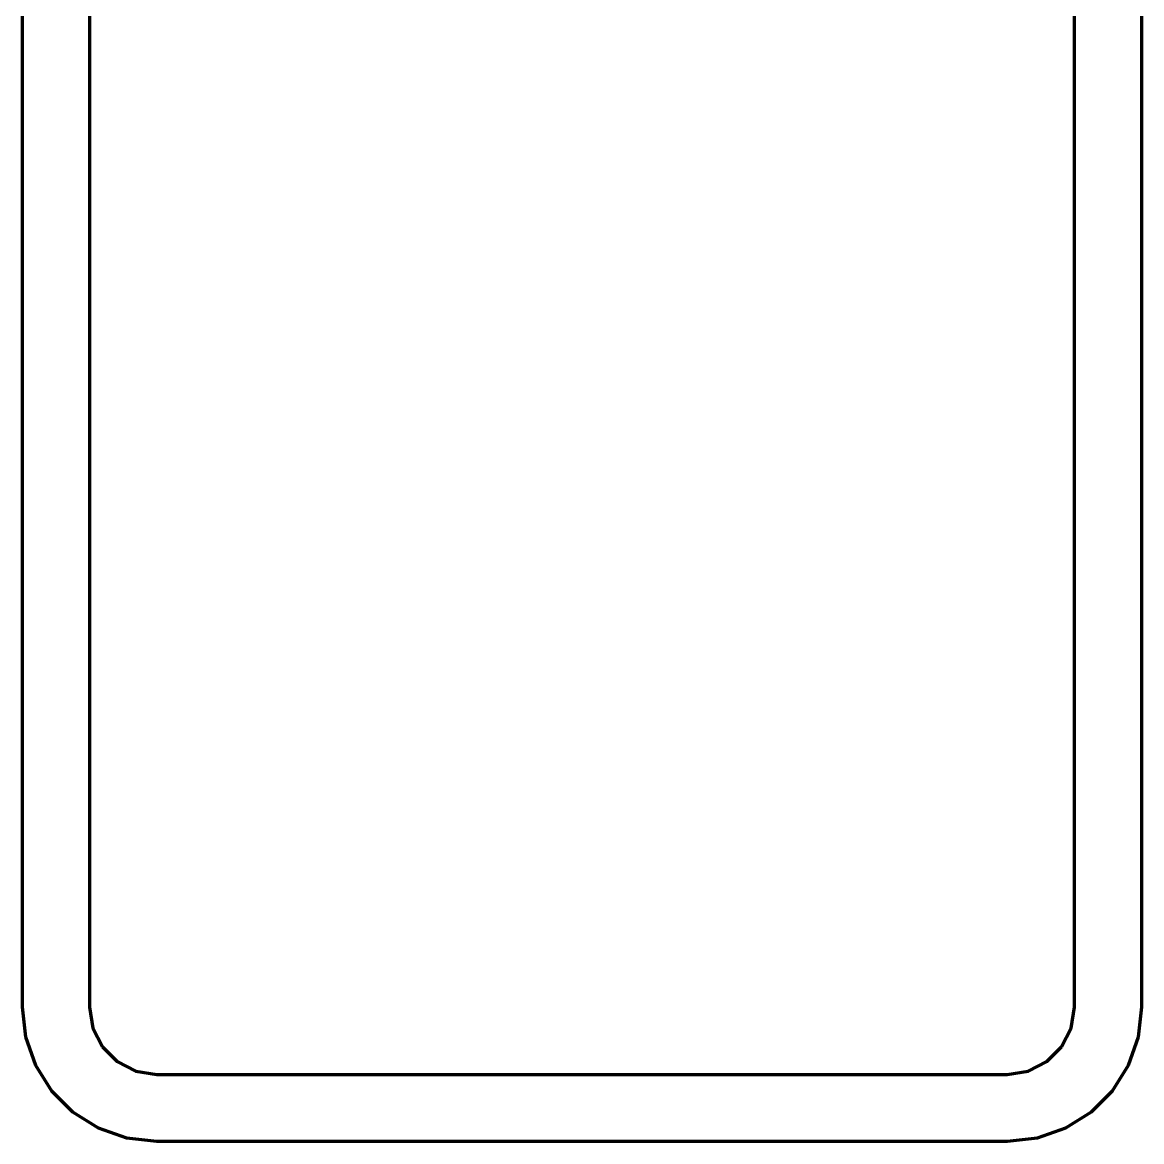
# Model space of a CAD drawing. Header units: millimetres. Extents: x 0 to 420, y 0 to 297.
# Drawn here: x 283.6 to 293.6, y 237 to 247 of the extents above; entities that cross this region are included whole.
import ezdxf

# ---------------------------------------------------------------- set-up
doc = ezdxf.new("R2010")
doc.units = ezdxf.units.MM
doc.linetypes.add('DASHED', pattern=[1.524, 1.27, -0.254])

msp = doc.modelspace()

# ---------------------------------------------------------------- linework, layer by layer
at = {"color": 1, "lineweight": 70}
for p, q in [((283.6, 238.2), (283.6, 255.8)), ((284.2, 255.8), (284.2, 238.2)), ((293, 238.2), (293, 255.8)), ((293.6, 255.8), (293.6, 238.2)), ((283.63, 237.933), (283.6, 238.2)), ((284.2, 238.2), (284.229, 238.015)), ((292.971, 238.015), (293, 238.2)), ((293.6, 238.2), (293.57, 237.933)), ((284.229, 238.015), (284.315, 237.847)), ((292.885, 237.847), (292.971, 238.015)), ((283.719, 237.679), (283.63, 237.933)), ((293.57, 237.933), (293.481, 237.679)), ((284.315, 237.847), (284.447, 237.715)), ((292.753, 237.715), (292.885, 237.847)), ((284.447, 237.715), (284.615, 237.629)), ((292.585, 237.629), (292.753, 237.715)), ((283.862, 237.452), (283.719, 237.679)), ((284.615, 237.629), (284.8, 237.6)), ((284.8, 237.6), (292.4, 237.6)), ((292.4, 237.6), (292.585, 237.629)), ((293.481, 237.679), (293.338, 237.452)), ((284.052, 237.262), (283.862, 237.452)), ((293.338, 237.452), (293.148, 237.262)), ((284.279, 237.119), (284.052, 237.262)), ((293.148, 237.262), (292.921, 237.119)), ((284.533, 237.03), (284.279, 237.119)), ((292.921, 237.119), (292.667, 237.03)), ((284.8, 237), (284.533, 237.03)), ((292.4, 237), (284.8, 237)), ((292.667, 237.03), (292.4, 237))]:
    msp.add_line(p, q, dxfattribs=at)
at = {"color": 5, "linetype": 'DASHED', "lineweight": 35}
for p, q in [((283.6, 255.8), (283.6, 238.2)), ((284.2, 238.2), (284.2, 255.8)), ((293, 255.8), (293, 238.2)), ((293.6, 238.2), (293.6, 255.8)), ((283.6, 243.345), (283.6, 243.35)), ((283.6, 243.35), (283.6, 243.329)), ((283.6, 243.329), (283.6, 243.35)), ((283.6, 243.35), (283.6, 243.345)), ((283.6, 243.329), (283.6, 243.345)), ((283.6, 243.345), (283.6, 243.329)), ((283.6, 243.302), (283.6, 243.329)), ((283.6, 243.329), (283.6, 243.266)), ((283.6, 243.266), (283.6, 243.329)), ((283.6, 243.329), (283.6, 243.302)), ((283.6, 243.266), (283.6, 243.302)), ((283.6, 243.302), (283.6, 243.266)), ((284.2, 243.329), (284.2, 243.35)), ((284.2, 243.35), (284.2, 243.345)), ((284.2, 243.345), (284.2, 243.35)), ((284.2, 243.35), (284.2, 243.329)), ((284.2, 243.345), (284.2, 243.329)), ((284.2, 243.329), (284.2, 243.345)), ((284.2, 243.266), (284.2, 243.329)), ((284.2, 243.329), (284.2, 243.302)), ((284.2, 243.302), (284.2, 243.329)), ((284.2, 243.329), (284.2, 243.266)), ((284.2, 243.302), (284.2, 243.266)), ((284.2, 243.266), (284.2, 243.302)), ((293, 243.345), (293, 243.35)), ((293, 243.35), (293, 243.329)), ((293, 243.329), (293, 243.35)), ((293, 243.35), (293, 243.345)), ((293, 243.329), (293, 243.345)), ((293, 243.345), (293, 243.329)), ((293, 243.302), (293, 243.329)), ((293, 243.329), (293, 243.266)), ((293, 243.266), (293, 243.329)), ((293, 243.329), (293, 243.302)), ((293, 243.266), (293, 243.302)), ((293, 243.302), (293, 243.266)), ((293.6, 243.329), (293.6, 243.35)), ((293.6, 243.35), (293.6, 243.345)), ((293.6, 243.345), (293.6, 243.35)), ((293.6, 243.35), (293.6, 243.329)), ((293.6, 243.345), (293.6, 243.329)), ((293.6, 243.329), (293.6, 243.345)), ((293.6, 243.266), (293.6, 243.329)), ((293.6, 243.329), (293.6, 243.302)), ((293.6, 243.302), (293.6, 243.329)), ((293.6, 243.329), (293.6, 243.266)), ((293.6, 243.302), (293.6, 243.266)), ((293.6, 243.266), (293.6, 243.302)), ((283.6, 243.22), (283.6, 243.266)), ((283.6, 243.266), (283.6, 243.165)), ((283.6, 243.165), (283.6, 243.266)), ((283.6, 243.266), (283.6, 243.22)), ((283.6, 243.165), (283.6, 243.22)), ((283.6, 243.22), (283.6, 243.165)), ((284.2, 243.165), (284.2, 243.266)), ((284.2, 243.266), (284.2, 243.22)), ((284.2, 243.22), (284.2, 243.266)), ((284.2, 243.266), (284.2, 243.165)), ((284.2, 243.22), (284.2, 243.165)), ((284.2, 243.165), (284.2, 243.22)), ((293, 243.22), (293, 243.266)), ((293, 243.266), (293, 243.165)), ((293, 243.165), (293, 243.266)), ((293, 243.266), (293, 243.22)), ((293, 243.165), (293, 243.22)), ((293, 243.22), (293, 243.165)), ((293.6, 243.165), (293.6, 243.266)), ((293.6, 243.266), (293.6, 243.22)), ((293.6, 243.22), (293.6, 243.266)), ((293.6, 243.266), (293.6, 243.165)), ((293.6, 243.22), (293.6, 243.165)), ((293.6, 243.165), (293.6, 243.22)), ((283.6, 243.101), (283.6, 243.165)), ((283.6, 243.165), (283.6, 243.03)), ((283.6, 243.03), (283.6, 243.165)), ((283.6, 243.165), (283.6, 243.101)), ((283.6, 243.03), (283.6, 243.101)), ((283.6, 243.101), (283.6, 243.03)), ((284.2, 243.03), (284.2, 243.165)), ((284.2, 243.165), (284.2, 243.101)), ((284.2, 243.101), (284.2, 243.165)), ((284.2, 243.165), (284.2, 243.03)), ((284.2, 243.101), (284.2, 243.03)), ((284.2, 243.03), (284.2, 243.101)), ((293, 243.101), (293, 243.165)), ((293, 243.165), (293, 243.03)), ((293, 243.03), (293, 243.165)), ((293, 243.165), (293, 243.101)), ((293, 243.03), (293, 243.101)), ((293, 243.101), (293, 243.03)), ((293.6, 243.03), (293.6, 243.165)), ((293.6, 243.165), (293.6, 243.101)), ((293.6, 243.101), (293.6, 243.165)), ((293.6, 243.165), (293.6, 243.03)), ((293.6, 243.101), (293.6, 243.03)), ((293.6, 243.03), (293.6, 243.101)), ((283.6, 242.952), (283.6, 243.03)), ((283.6, 243.03), (283.6, 242.869)), ((283.6, 242.869), (283.6, 243.03)), ((283.6, 243.03), (283.6, 242.952)), ((284.2, 242.869), (284.2, 243.03)), ((284.2, 243.03), (284.2, 242.952)), ((284.2, 242.952), (284.2, 243.03)), ((284.2, 243.03), (284.2, 242.869)), ((293, 242.952), (293, 243.03)), ((293, 243.03), (293, 242.869)), ((293, 242.869), (293, 243.03)), ((293, 243.03), (293, 242.952)), ((293.6, 242.869), (293.6, 243.03)), ((293.6, 243.03), (293.6, 242.952)), ((293.6, 242.952), (293.6, 243.03)), ((293.6, 243.03), (293.6, 242.869)), ((283.6, 242.869), (283.6, 242.952)), ((283.6, 242.952), (283.6, 242.869)), ((284.2, 242.952), (284.2, 242.869)), ((284.2, 242.869), (284.2, 242.952)), ((293, 242.869), (293, 242.952)), ((293, 242.952), (293, 242.869)), ((293.6, 242.952), (293.6, 242.869)), ((293.6, 242.869), (293.6, 242.952)), ((283.6, 242.781), (283.6, 242.869)), ((283.6, 242.869), (283.6, 242.689)), ((283.6, 242.689), (283.6, 242.869)), ((283.6, 242.869), (283.6, 242.781)), ((284.2, 242.689), (284.2, 242.869)), ((284.2, 242.869), (284.2, 242.781)), ((284.2, 242.781), (284.2, 242.869)), ((284.2, 242.869), (284.2, 242.689)), ((293, 242.781), (293, 242.869)), ((293, 242.869), (293, 242.689)), ((293, 242.689), (293, 242.869)), ((293, 242.869), (293, 242.781)), ((293.6, 242.689), (293.6, 242.869)), ((293.6, 242.869), (293.6, 242.781)), ((293.6, 242.781), (293.6, 242.869)), ((293.6, 242.869), (293.6, 242.689)), ((283.6, 242.689), (283.6, 242.781)), ((283.6, 242.781), (283.6, 242.689)), ((284.2, 242.781), (284.2, 242.689)), ((284.2, 242.689), (284.2, 242.781)), ((293, 242.689), (293, 242.781)), ((293, 242.781), (293, 242.689)), ((293.6, 242.781), (293.6, 242.689)), ((293.6, 242.689), (293.6, 242.781)), ((283.6, 242.595), (283.6, 242.689)), ((283.6, 242.689), (283.6, 242.5)), ((283.6, 242.5), (283.6, 242.689)), ((283.6, 242.689), (283.6, 242.595)), ((284.2, 242.5), (284.2, 242.689)), ((284.2, 242.689), (284.2, 242.595)), ((284.2, 242.595), (284.2, 242.689)), ((284.2, 242.689), (284.2, 242.5)), ((293, 242.595), (293, 242.689)), ((293, 242.689), (293, 242.5)), ((293, 242.5), (293, 242.689)), ((293, 242.689), (293, 242.595)), ((293.6, 242.5), (293.6, 242.689)), ((293.6, 242.689), (293.6, 242.595)), ((293.6, 242.595), (293.6, 242.689)), ((293.6, 242.689), (293.6, 242.5)), ((283.6, 242.5), (283.6, 242.595)), ((283.6, 242.595), (283.6, 242.5)), ((283.6, 242.5), (283.6, 242.311)), ((283.6, 242.5), (283.6, 242.405)), ((283.6, 242.311), (283.6, 242.5)), ((284.2, 242.595), (284.2, 242.5)), ((284.2, 242.5), (284.2, 242.595)), ((284.2, 242.5), (284.2, 242.405)), ((284.2, 242.311), (284.2, 242.5)), ((284.2, 242.5), (284.2, 242.311)), ((293, 242.5), (293, 242.595)), ((293, 242.595), (293, 242.5)), ((293, 242.5), (293, 242.311)), ((293, 242.5), (293, 242.405)), ((293, 242.311), (293, 242.5)), ((293.6, 242.595), (293.6, 242.5)), ((293.6, 242.5), (293.6, 242.595)), ((293.6, 242.5), (293.6, 242.405)), ((293.6, 242.311), (293.6, 242.5)), ((293.6, 242.5), (293.6, 242.311)), ((283.6, 242.405), (283.6, 242.5)), ((283.6, 242.311), (283.6, 242.405)), ((283.6, 242.405), (283.6, 242.311)), ((284.2, 242.405), (284.2, 242.5)), ((284.2, 242.405), (284.2, 242.311)), ((284.2, 242.311), (284.2, 242.405)), ((293, 242.405), (293, 242.5)), ((293, 242.311), (293, 242.405)), ((293, 242.405), (293, 242.311)), ((293.6, 242.405), (293.6, 242.5)), ((293.6, 242.405), (293.6, 242.311)), ((293.6, 242.311), (293.6, 242.405)), ((283.6, 242.311), (283.6, 242.131)), ((283.6, 242.219), (283.6, 242.311)), ((283.6, 242.311), (283.6, 242.219)), ((283.6, 242.131), (283.6, 242.311)), ((284.2, 242.311), (284.2, 242.219)), ((284.2, 242.131), (284.2, 242.311)), ((284.2, 242.311), (284.2, 242.131)), ((284.2, 242.219), (284.2, 242.311)), ((293, 242.311), (293, 242.131)), ((293, 242.219), (293, 242.311)), ((293, 242.311), (293, 242.219)), ((293, 242.131), (293, 242.311)), ((293.6, 242.311), (293.6, 242.219)), ((293.6, 242.131), (293.6, 242.311)), ((293.6, 242.311), (293.6, 242.131)), ((293.6, 242.219), (293.6, 242.311)), ((283.6, 242.131), (283.6, 242.219)), ((283.6, 242.219), (283.6, 242.131)), ((284.2, 242.219), (284.2, 242.131)), ((284.2, 242.131), (284.2, 242.219)), ((293, 242.131), (293, 242.219)), ((293, 242.219), (293, 242.131)), ((293.6, 242.219), (293.6, 242.131)), ((293.6, 242.131), (293.6, 242.219)), ((283.6, 242.131), (283.6, 241.97)), ((283.6, 242.048), (283.6, 242.131)), ((283.6, 242.131), (283.6, 242.048)), ((283.6, 241.97), (283.6, 242.131)), ((284.2, 242.131), (284.2, 242.048)), ((284.2, 241.97), (284.2, 242.131)), ((284.2, 242.131), (284.2, 241.97)), ((284.2, 242.048), (284.2, 242.131)), ((293, 242.131), (293, 241.97)), ((293, 242.048), (293, 242.131)), ((293, 242.131), (293, 242.048)), ((293, 241.97), (293, 242.131)), ((293.6, 242.131), (293.6, 242.048)), ((293.6, 241.97), (293.6, 242.131)), ((293.6, 242.131), (293.6, 241.97)), ((293.6, 242.048), (293.6, 242.131)), ((283.6, 241.97), (283.6, 242.048)), ((283.6, 242.048), (283.6, 241.97)), ((284.2, 242.048), (284.2, 241.97)), ((284.2, 241.97), (284.2, 242.048)), ((293, 241.97), (293, 242.048)), ((293, 242.048), (293, 241.97)), ((293.6, 242.048), (293.6, 241.97)), ((293.6, 241.97), (293.6, 242.048)), ((283.6, 241.97), (283.6, 241.835)), ((283.6, 241.899), (283.6, 241.97)), ((283.6, 241.97), (283.6, 241.899)), ((283.6, 241.835), (283.6, 241.97)), ((284.2, 241.97), (284.2, 241.899)), ((284.2, 241.835), (284.2, 241.97)), ((284.2, 241.97), (284.2, 241.835)), ((284.2, 241.899), (284.2, 241.97)), ((293, 241.97), (293, 241.835)), ((293, 241.899), (293, 241.97)), ((293, 241.97), (293, 241.899)), ((293, 241.835), (293, 241.97)), ((293.6, 241.97), (293.6, 241.899)), ((293.6, 241.835), (293.6, 241.97)), ((293.6, 241.97), (293.6, 241.835)), ((293.6, 241.899), (293.6, 241.97)), ((283.6, 241.835), (283.6, 241.899)), ((283.6, 241.899), (283.6, 241.835)), ((283.6, 241.835), (283.6, 241.734)), ((283.6, 241.78), (283.6, 241.835)), ((283.6, 241.835), (283.6, 241.78)), ((283.6, 241.734), (283.6, 241.835)), ((284.2, 241.899), (284.2, 241.835)), ((284.2, 241.835), (284.2, 241.899)), ((284.2, 241.835), (284.2, 241.78)), ((284.2, 241.734), (284.2, 241.835)), ((284.2, 241.835), (284.2, 241.734)), ((284.2, 241.78), (284.2, 241.835)), ((293, 241.835), (293, 241.899)), ((293, 241.899), (293, 241.835)), ((293, 241.835), (293, 241.734)), ((293, 241.78), (293, 241.835)), ((293, 241.835), (293, 241.78)), ((293, 241.734), (293, 241.835)), ((293.6, 241.899), (293.6, 241.835)), ((293.6, 241.835), (293.6, 241.899)), ((293.6, 241.835), (293.6, 241.78)), ((293.6, 241.734), (293.6, 241.835)), ((293.6, 241.835), (293.6, 241.734)), ((293.6, 241.78), (293.6, 241.835)), ((283.6, 241.734), (283.6, 241.78)), ((283.6, 241.78), (283.6, 241.734)), ((283.6, 241.734), (283.6, 241.671)), ((283.6, 241.698), (283.6, 241.734)), ((283.6, 241.734), (283.6, 241.698)), ((283.6, 241.671), (283.6, 241.734)), ((284.2, 241.78), (284.2, 241.734)), ((284.2, 241.734), (284.2, 241.78)), ((284.2, 241.734), (284.2, 241.698)), ((284.2, 241.671), (284.2, 241.734)), ((284.2, 241.734), (284.2, 241.671)), ((284.2, 241.698), (284.2, 241.734)), ((293, 241.734), (293, 241.78)), ((293, 241.78), (293, 241.734)), ((293, 241.734), (293, 241.671)), ((293, 241.698), (293, 241.734)), ((293, 241.734), (293, 241.698)), ((293, 241.671), (293, 241.734)), ((293.6, 241.78), (293.6, 241.734)), ((293.6, 241.734), (293.6, 241.78)), ((293.6, 241.734), (293.6, 241.698)), ((293.6, 241.671), (293.6, 241.734)), ((293.6, 241.734), (293.6, 241.671)), ((293.6, 241.698), (293.6, 241.734)), ((283.6, 241.671), (283.6, 241.698)), ((283.6, 241.698), (283.6, 241.671)), ((283.6, 241.671), (283.6, 241.65)), ((283.6, 241.655), (283.6, 241.671)), ((283.6, 241.671), (283.6, 241.655)), ((283.6, 241.65), (283.6, 241.671)), ((283.6, 241.65), (283.6, 241.655)), ((283.6, 241.655), (283.6, 241.65)), ((284.2, 241.698), (284.2, 241.671)), ((284.2, 241.671), (284.2, 241.698)), ((284.2, 241.671), (284.2, 241.655)), ((284.2, 241.65), (284.2, 241.671)), ((284.2, 241.671), (284.2, 241.65)), ((284.2, 241.655), (284.2, 241.671)), ((284.2, 241.655), (284.2, 241.65)), ((284.2, 241.65), (284.2, 241.655)), ((293, 241.671), (293, 241.698)), ((293, 241.698), (293, 241.671)), ((293, 241.671), (293, 241.65)), ((293, 241.655), (293, 241.671)), ((293, 241.671), (293, 241.655)), ((293, 241.65), (293, 241.671)), ((293, 241.65), (293, 241.655)), ((293, 241.655), (293, 241.65)), ((293.6, 241.698), (293.6, 241.671)), ((293.6, 241.671), (293.6, 241.698)), ((293.6, 241.671), (293.6, 241.655)), ((293.6, 241.65), (293.6, 241.671)), ((293.6, 241.671), (293.6, 241.65)), ((293.6, 241.655), (293.6, 241.671)), ((293.6, 241.655), (293.6, 241.65)), ((293.6, 241.65), (293.6, 241.655)), ((283.6, 241.345), (283.6, 241.35)), ((283.6, 241.35), (283.6, 241.329)), ((283.6, 241.345), (283.6, 241.35)), ((283.6, 241.35), (283.6, 241.329)), ((283.6, 241.329), (283.6, 241.35)), ((283.6, 241.35), (283.6, 241.345)), ((283.6, 241.329), (283.6, 241.35)), ((283.6, 241.35), (283.6, 241.345)), ((283.6, 241.329), (283.6, 241.345)), ((283.6, 241.329), (283.6, 241.345)), ((283.6, 241.345), (283.6, 241.329)), ((283.6, 241.345), (283.6, 241.329)), ((283.6, 241.302), (283.6, 241.329)), ((283.6, 241.329), (283.6, 241.266)), ((283.6, 241.302), (283.6, 241.329)), ((283.6, 241.329), (283.6, 241.266)), ((283.6, 241.266), (283.6, 241.329)), ((283.6, 241.329), (283.6, 241.302)), ((283.6, 241.266), (283.6, 241.329)), ((283.6, 241.329), (283.6, 241.302)), ((283.6, 241.266), (283.6, 241.302)), ((283.6, 241.266), (283.6, 241.302)), ((283.6, 241.302), (283.6, 241.266)), ((283.6, 241.302), (283.6, 241.266)), ((284.2, 241.329), (284.2, 241.35)), ((284.2, 241.35), (284.2, 241.345)), ((284.2, 241.329), (284.2, 241.35)), ((284.2, 241.35), (284.2, 241.345)), ((284.2, 241.345), (284.2, 241.35)), ((284.2, 241.35), (284.2, 241.329)), ((284.2, 241.345), (284.2, 241.35)), ((284.2, 241.35), (284.2, 241.329)), ((284.2, 241.345), (284.2, 241.329)), ((284.2, 241.345), (284.2, 241.329)), ((284.2, 241.329), (284.2, 241.345)), ((284.2, 241.329), (284.2, 241.345)), ((284.2, 241.266), (284.2, 241.329)), ((284.2, 241.329), (284.2, 241.302)), ((284.2, 241.266), (284.2, 241.329)), ((284.2, 241.329), (284.2, 241.302)), ((284.2, 241.302), (284.2, 241.329)), ((284.2, 241.329), (284.2, 241.266)), ((284.2, 241.302), (284.2, 241.329)), ((284.2, 241.329), (284.2, 241.266)), ((284.2, 241.302), (284.2, 241.266)), ((284.2, 241.302), (284.2, 241.266)), ((284.2, 241.266), (284.2, 241.302)), ((284.2, 241.266), (284.2, 241.302)), ((293, 241.345), (293, 241.35)), ((293, 241.35), (293, 241.329)), ((293, 241.345), (293, 241.35)), ((293, 241.35), (293, 241.329)), ((293, 241.329), (293, 241.35)), ((293, 241.35), (293, 241.345)), ((293, 241.329), (293, 241.35)), ((293, 241.35), (293, 241.345)), ((293, 241.329), (293, 241.345)), ((293, 241.329), (293, 241.345)), ((293, 241.345), (293, 241.329)), ((293, 241.345), (293, 241.329)), ((293, 241.302), (293, 241.329)), ((293, 241.329), (293, 241.266)), ((293, 241.302), (293, 241.329)), ((293, 241.329), (293, 241.266)), ((293, 241.266), (293, 241.329)), ((293, 241.329), (293, 241.302)), ((293, 241.266), (293, 241.329)), ((293, 241.329), (293, 241.302)), ((293, 241.266), (293, 241.302)), ((293, 241.266), (293, 241.302)), ((293, 241.302), (293, 241.266)), ((293, 241.302), (293, 241.266)), ((293.6, 241.329), (293.6, 241.35)), ((293.6, 241.35), (293.6, 241.345)), ((293.6, 241.329), (293.6, 241.35)), ((293.6, 241.35), (293.6, 241.345)), ((293.6, 241.345), (293.6, 241.35)), ((293.6, 241.35), (293.6, 241.329)), ((293.6, 241.345), (293.6, 241.35)), ((293.6, 241.35), (293.6, 241.329)), ((293.6, 241.345), (293.6, 241.329)), ((293.6, 241.345), (293.6, 241.329)), ((293.6, 241.329), (293.6, 241.345)), ((293.6, 241.329), (293.6, 241.345)), ((293.6, 241.266), (293.6, 241.329)), ((293.6, 241.329), (293.6, 241.302)), ((293.6, 241.266), (293.6, 241.329)), ((293.6, 241.329), (293.6, 241.302)), ((293.6, 241.302), (293.6, 241.329)), ((293.6, 241.329), (293.6, 241.266)), ((293.6, 241.302), (293.6, 241.329)), ((293.6, 241.329), (293.6, 241.266)), ((293.6, 241.302), (293.6, 241.266)), ((293.6, 241.302), (293.6, 241.266)), ((293.6, 241.266), (293.6, 241.302)), ((293.6, 241.266), (293.6, 241.302)), ((283.6, 241.22), (283.6, 241.266)), ((283.6, 241.266), (283.6, 241.165)), ((283.6, 241.22), (283.6, 241.266)), ((283.6, 241.266), (283.6, 241.165)), ((283.6, 241.165), (283.6, 241.266)), ((283.6, 241.266), (283.6, 241.22)), ((283.6, 241.165), (283.6, 241.266)), ((283.6, 241.266), (283.6, 241.22)), ((283.6, 241.165), (283.6, 241.22)), ((283.6, 241.165), (283.6, 241.22)), ((283.6, 241.22), (283.6, 241.165)), ((283.6, 241.22), (283.6, 241.165)), ((284.2, 241.165), (284.2, 241.266)), ((284.2, 241.266), (284.2, 241.22)), ((284.2, 241.165), (284.2, 241.266)), ((284.2, 241.266), (284.2, 241.22)), ((284.2, 241.22), (284.2, 241.266)), ((284.2, 241.266), (284.2, 241.165)), ((284.2, 241.22), (284.2, 241.266)), ((284.2, 241.266), (284.2, 241.165)), ((284.2, 241.22), (284.2, 241.165)), ((284.2, 241.22), (284.2, 241.165)), ((284.2, 241.165), (284.2, 241.22)), ((284.2, 241.165), (284.2, 241.22)), ((293, 241.22), (293, 241.266)), ((293, 241.266), (293, 241.165)), ((293, 241.22), (293, 241.266)), ((293, 241.266), (293, 241.165)), ((293, 241.165), (293, 241.266)), ((293, 241.266), (293, 241.22)), ((293, 241.165), (293, 241.266)), ((293, 241.266), (293, 241.22)), ((293, 241.165), (293, 241.22)), ((293, 241.165), (293, 241.22)), ((293, 241.22), (293, 241.165)), ((293, 241.22), (293, 241.165)), ((293.6, 241.165), (293.6, 241.266)), ((293.6, 241.266), (293.6, 241.22)), ((293.6, 241.165), (293.6, 241.266)), ((293.6, 241.266), (293.6, 241.22)), ((293.6, 241.22), (293.6, 241.266)), ((293.6, 241.266), (293.6, 241.165)), ((293.6, 241.22), (293.6, 241.266)), ((293.6, 241.266), (293.6, 241.165)), ((293.6, 241.22), (293.6, 241.165)), ((293.6, 241.22), (293.6, 241.165)), ((293.6, 241.165), (293.6, 241.22)), ((293.6, 241.165), (293.6, 241.22)), ((283.6, 241.101), (283.6, 241.165)), ((283.6, 241.165), (283.6, 241.03)), ((283.6, 241.101), (283.6, 241.165)), ((283.6, 241.165), (283.6, 241.03)), ((283.6, 241.03), (283.6, 241.165)), ((283.6, 241.165), (283.6, 241.101)), ((283.6, 241.03), (283.6, 241.165)), ((283.6, 241.165), (283.6, 241.101)), ((283.6, 241.03), (283.6, 241.101)), ((283.6, 241.03), (283.6, 241.101)), ((283.6, 241.101), (283.6, 241.03)), ((283.6, 241.101), (283.6, 241.03)), ((284.2, 241.03), (284.2, 241.165)), ((284.2, 241.165), (284.2, 241.101)), ((284.2, 241.03), (284.2, 241.165)), ((284.2, 241.165), (284.2, 241.101)), ((284.2, 241.101), (284.2, 241.165)), ((284.2, 241.165), (284.2, 241.03)), ((284.2, 241.101), (284.2, 241.165)), ((284.2, 241.165), (284.2, 241.03)), ((284.2, 241.101), (284.2, 241.03)), ((284.2, 241.101), (284.2, 241.03)), ((284.2, 241.03), (284.2, 241.101)), ((284.2, 241.03), (284.2, 241.101)), ((293, 241.101), (293, 241.165)), ((293, 241.165), (293, 241.03)), ((293, 241.101), (293, 241.165)), ((293, 241.165), (293, 241.03)), ((293, 241.03), (293, 241.165)), ((293, 241.165), (293, 241.101)), ((293, 241.03), (293, 241.165)), ((293, 241.165), (293, 241.101)), ((293, 241.03), (293, 241.101)), ((293, 241.03), (293, 241.101)), ((293, 241.101), (293, 241.03)), ((293, 241.101), (293, 241.03)), ((293.6, 241.03), (293.6, 241.165)), ((293.6, 241.165), (293.6, 241.101)), ((293.6, 241.03), (293.6, 241.165)), ((293.6, 241.165), (293.6, 241.101)), ((293.6, 241.101), (293.6, 241.165)), ((293.6, 241.165), (293.6, 241.03)), ((293.6, 241.101), (293.6, 241.165)), ((293.6, 241.165), (293.6, 241.03)), ((293.6, 241.101), (293.6, 241.03)), ((293.6, 241.101), (293.6, 241.03)), ((293.6, 241.03), (293.6, 241.101)), ((293.6, 241.03), (293.6, 241.101)), ((283.6, 240.952), (283.6, 241.03)), ((283.6, 241.03), (283.6, 240.869)), ((283.6, 240.952), (283.6, 241.03)), ((283.6, 241.03), (283.6, 240.869)), ((283.6, 240.869), (283.6, 241.03)), ((283.6, 241.03), (283.6, 240.952)), ((283.6, 240.869), (283.6, 241.03)), ((283.6, 241.03), (283.6, 240.952)), ((284.2, 240.869), (284.2, 241.03)), ((284.2, 241.03), (284.2, 240.952)), ((284.2, 240.869), (284.2, 241.03)), ((284.2, 241.03), (284.2, 240.952)), ((284.2, 240.952), (284.2, 241.03)), ((284.2, 241.03), (284.2, 240.869)), ((284.2, 240.952), (284.2, 241.03)), ((284.2, 241.03), (284.2, 240.869)), ((293, 240.952), (293, 241.03)), ((293, 241.03), (293, 240.869)), ((293, 240.952), (293, 241.03)), ((293, 241.03), (293, 240.869)), ((293, 240.869), (293, 241.03)), ((293, 241.03), (293, 240.952)), ((293, 240.869), (293, 241.03)), ((293, 241.03), (293, 240.952)), ((293.6, 240.869), (293.6, 241.03)), ((293.6, 241.03), (293.6, 240.952)), ((293.6, 240.869), (293.6, 241.03)), ((293.6, 241.03), (293.6, 240.952)), ((293.6, 240.952), (293.6, 241.03)), ((293.6, 241.03), (293.6, 240.869)), ((293.6, 240.952), (293.6, 241.03)), ((293.6, 241.03), (293.6, 240.869)), ((283.6, 240.869), (283.6, 240.952)), ((283.6, 240.869), (283.6, 240.952)), ((283.6, 240.952), (283.6, 240.869)), ((283.6, 240.952), (283.6, 240.869)), ((284.2, 240.952), (284.2, 240.869)), ((284.2, 240.952), (284.2, 240.869)), ((284.2, 240.869), (284.2, 240.952)), ((284.2, 240.869), (284.2, 240.952)), ((293, 240.869), (293, 240.952)), ((293, 240.869), (293, 240.952)), ((293, 240.952), (293, 240.869)), ((293, 240.952), (293, 240.869)), ((293.6, 240.952), (293.6, 240.869)), ((293.6, 240.952), (293.6, 240.869)), ((293.6, 240.869), (293.6, 240.952)), ((293.6, 240.869), (293.6, 240.952)), ((283.6, 240.781), (283.6, 240.869)), ((283.6, 240.869), (283.6, 240.689)), ((283.6, 240.781), (283.6, 240.869)), ((283.6, 240.869), (283.6, 240.689)), ((283.6, 240.689), (283.6, 240.869)), ((283.6, 240.869), (283.6, 240.781)), ((283.6, 240.689), (283.6, 240.869)), ((283.6, 240.869), (283.6, 240.781)), ((284.2, 240.689), (284.2, 240.869)), ((284.2, 240.869), (284.2, 240.781)), ((284.2, 240.689), (284.2, 240.869)), ((284.2, 240.869), (284.2, 240.781)), ((284.2, 240.781), (284.2, 240.869)), ((284.2, 240.869), (284.2, 240.689)), ((284.2, 240.781), (284.2, 240.869)), ((284.2, 240.869), (284.2, 240.689)), ((293, 240.781), (293, 240.869)), ((293, 240.869), (293, 240.689)), ((293, 240.781), (293, 240.869)), ((293, 240.869), (293, 240.689)), ((293, 240.689), (293, 240.869)), ((293, 240.869), (293, 240.781)), ((293, 240.689), (293, 240.869)), ((293, 240.869), (293, 240.781)), ((293.6, 240.689), (293.6, 240.869)), ((293.6, 240.869), (293.6, 240.781)), ((293.6, 240.689), (293.6, 240.869)), ((293.6, 240.869), (293.6, 240.781)), ((293.6, 240.781), (293.6, 240.869)), ((293.6, 240.869), (293.6, 240.689)), ((293.6, 240.781), (293.6, 240.869)), ((293.6, 240.869), (293.6, 240.689)), ((283.6, 240.689), (283.6, 240.781)), ((283.6, 240.689), (283.6, 240.781)), ((283.6, 240.781), (283.6, 240.689)), ((283.6, 240.781), (283.6, 240.689)), ((284.2, 240.781), (284.2, 240.689)), ((284.2, 240.781), (284.2, 240.689)), ((284.2, 240.689), (284.2, 240.781)), ((284.2, 240.689), (284.2, 240.781)), ((293, 240.689), (293, 240.781)), ((293, 240.689), (293, 240.781)), ((293, 240.781), (293, 240.689)), ((293, 240.781), (293, 240.689)), ((293.6, 240.781), (293.6, 240.689)), ((293.6, 240.781), (293.6, 240.689)), ((293.6, 240.689), (293.6, 240.781)), ((293.6, 240.689), (293.6, 240.781)), ((283.6, 240.595), (283.6, 240.689)), ((283.6, 240.689), (283.6, 240.5)), ((283.6, 240.595), (283.6, 240.689)), ((283.6, 240.689), (283.6, 240.5)), ((283.6, 240.5), (283.6, 240.689)), ((283.6, 240.689), (283.6, 240.595)), ((283.6, 240.5), (283.6, 240.689)), ((283.6, 240.689), (283.6, 240.595)), ((284.2, 240.5), (284.2, 240.689)), ((284.2, 240.689), (284.2, 240.595)), ((284.2, 240.5), (284.2, 240.689)), ((284.2, 240.689), (284.2, 240.595)), ((284.2, 240.595), (284.2, 240.689)), ((284.2, 240.689), (284.2, 240.5)), ((284.2, 240.595), (284.2, 240.689)), ((284.2, 240.689), (284.2, 240.5)), ((293, 240.595), (293, 240.689)), ((293, 240.689), (293, 240.5)), ((293, 240.595), (293, 240.689)), ((293, 240.689), (293, 240.5)), ((293, 240.5), (293, 240.689)), ((293, 240.689), (293, 240.595)), ((293, 240.5), (293, 240.689)), ((293, 240.689), (293, 240.595)), ((293.6, 240.5), (293.6, 240.689)), ((293.6, 240.689), (293.6, 240.595)), ((293.6, 240.5), (293.6, 240.689)), ((293.6, 240.689), (293.6, 240.595)), ((293.6, 240.595), (293.6, 240.689)), ((293.6, 240.689), (293.6, 240.5)), ((293.6, 240.595), (293.6, 240.689)), ((293.6, 240.689), (293.6, 240.5)), ((283.6, 240.5), (283.6, 240.595)), ((283.6, 240.5), (283.6, 240.595)), ((283.6, 240.595), (283.6, 240.5)), ((283.6, 240.595), (283.6, 240.5)), ((283.6, 240.5), (283.6, 240.311)), ((283.6, 240.5), (283.6, 240.311)), ((283.6, 240.5), (283.6, 240.405)), ((283.6, 240.311), (283.6, 240.5)), ((283.6, 240.5), (283.6, 240.405)), ((283.6, 240.311), (283.6, 240.5)), ((284.2, 240.595), (284.2, 240.5)), ((284.2, 240.595), (284.2, 240.5)), ((284.2, 240.5), (284.2, 240.595)), ((284.2, 240.5), (284.2, 240.595)), ((284.2, 240.5), (284.2, 240.405)), ((284.2, 240.311), (284.2, 240.5)), ((284.2, 240.5), (284.2, 240.405)), ((284.2, 240.311), (284.2, 240.5)), ((284.2, 240.5), (284.2, 240.311)), ((284.2, 240.5), (284.2, 240.311)), ((293, 240.5), (293, 240.595)), ((293, 240.5), (293, 240.595)), ((293, 240.595), (293, 240.5)), ((293, 240.595), (293, 240.5)), ((293, 240.5), (293, 240.311)), ((293, 240.5), (293, 240.311)), ((293, 240.5), (293, 240.405)), ((293, 240.311), (293, 240.5)), ((293, 240.5), (293, 240.405)), ((293, 240.311), (293, 240.5)), ((293.6, 240.595), (293.6, 240.5)), ((293.6, 240.595), (293.6, 240.5)), ((293.6, 240.5), (293.6, 240.595)), ((293.6, 240.5), (293.6, 240.595)), ((293.6, 240.5), (293.6, 240.405)), ((293.6, 240.311), (293.6, 240.5)), ((293.6, 240.5), (293.6, 240.405)), ((293.6, 240.311), (293.6, 240.5)), ((293.6, 240.5), (293.6, 240.311)), ((293.6, 240.5), (293.6, 240.311)), ((283.6, 240.405), (283.6, 240.5)), ((283.6, 240.405), (283.6, 240.5)), ((283.6, 240.311), (283.6, 240.405)), ((283.6, 240.311), (283.6, 240.405)), ((283.6, 240.405), (283.6, 240.311)), ((283.6, 240.405), (283.6, 240.311)), ((284.2, 240.405), (284.2, 240.5)), ((284.2, 240.405), (284.2, 240.5)), ((284.2, 240.405), (284.2, 240.311)), ((284.2, 240.405), (284.2, 240.311)), ((284.2, 240.311), (284.2, 240.405)), ((284.2, 240.311), (284.2, 240.405)), ((293, 240.405), (293, 240.5)), ((293, 240.405), (293, 240.5)), ((293, 240.311), (293, 240.405)), ((293, 240.311), (293, 240.405)), ((293, 240.405), (293, 240.311)), ((293, 240.405), (293, 240.311)), ((293.6, 240.405), (293.6, 240.5)), ((293.6, 240.405), (293.6, 240.5)), ((293.6, 240.405), (293.6, 240.311)), ((293.6, 240.405), (293.6, 240.311)), ((293.6, 240.311), (293.6, 240.405)), ((293.6, 240.311), (293.6, 240.405)), ((283.6, 240.311), (283.6, 240.131)), ((283.6, 240.219), (283.6, 240.311)), ((283.6, 240.311), (283.6, 240.131)), ((283.6, 240.219), (283.6, 240.311)), ((283.6, 240.311), (283.6, 240.219)), ((283.6, 240.131), (283.6, 240.311)), ((283.6, 240.311), (283.6, 240.219)), ((283.6, 240.131), (283.6, 240.311)), ((284.2, 240.311), (284.2, 240.219)), ((284.2, 240.131), (284.2, 240.311)), ((284.2, 240.311), (284.2, 240.219)), ((284.2, 240.131), (284.2, 240.311)), ((284.2, 240.311), (284.2, 240.131)), ((284.2, 240.219), (284.2, 240.311)), ((284.2, 240.311), (284.2, 240.131)), ((284.2, 240.219), (284.2, 240.311)), ((293, 240.311), (293, 240.131)), ((293, 240.219), (293, 240.311)), ((293, 240.311), (293, 240.131)), ((293, 240.219), (293, 240.311)), ((293, 240.311), (293, 240.219)), ((293, 240.131), (293, 240.311)), ((293, 240.311), (293, 240.219)), ((293, 240.131), (293, 240.311)), ((293.6, 240.311), (293.6, 240.219)), ((293.6, 240.131), (293.6, 240.311)), ((293.6, 240.311), (293.6, 240.219)), ((293.6, 240.131), (293.6, 240.311)), ((293.6, 240.311), (293.6, 240.131)), ((293.6, 240.219), (293.6, 240.311)), ((293.6, 240.311), (293.6, 240.131)), ((293.6, 240.219), (293.6, 240.311)), ((283.6, 240.131), (283.6, 240.219)), ((283.6, 240.131), (283.6, 240.219)), ((283.6, 240.219), (283.6, 240.131)), ((283.6, 240.219), (283.6, 240.131)), ((284.2, 240.219), (284.2, 240.131)), ((284.2, 240.219), (284.2, 240.131)), ((284.2, 240.131), (284.2, 240.219)), ((284.2, 240.131), (284.2, 240.219)), ((293, 240.131), (293, 240.219)), ((293, 240.131), (293, 240.219)), ((293, 240.219), (293, 240.131)), ((293, 240.219), (293, 240.131)), ((293.6, 240.219), (293.6, 240.131)), ((293.6, 240.219), (293.6, 240.131)), ((293.6, 240.131), (293.6, 240.219)), ((293.6, 240.131), (293.6, 240.219)), ((283.6, 240.131), (283.6, 239.97)), ((283.6, 240.048), (283.6, 240.131)), ((283.6, 240.131), (283.6, 239.97)), ((283.6, 240.048), (283.6, 240.131)), ((283.6, 240.131), (283.6, 240.048)), ((283.6, 239.97), (283.6, 240.131)), ((283.6, 240.131), (283.6, 240.048)), ((283.6, 239.97), (283.6, 240.131)), ((284.2, 240.131), (284.2, 240.048)), ((284.2, 239.97), (284.2, 240.131)), ((284.2, 240.131), (284.2, 240.048)), ((284.2, 239.97), (284.2, 240.131)), ((284.2, 240.131), (284.2, 239.97)), ((284.2, 240.048), (284.2, 240.131)), ((284.2, 240.131), (284.2, 239.97)), ((284.2, 240.048), (284.2, 240.131)), ((293, 240.131), (293, 239.97)), ((293, 240.048), (293, 240.131)), ((293, 240.131), (293, 239.97)), ((293, 240.048), (293, 240.131)), ((293, 240.131), (293, 240.048)), ((293, 239.97), (293, 240.131)), ((293, 240.131), (293, 240.048)), ((293, 239.97), (293, 240.131)), ((293.6, 240.131), (293.6, 240.048)), ((293.6, 239.97), (293.6, 240.131)), ((293.6, 240.131), (293.6, 240.048)), ((293.6, 239.97), (293.6, 240.131)), ((293.6, 240.131), (293.6, 239.97)), ((293.6, 240.048), (293.6, 240.131)), ((293.6, 240.131), (293.6, 239.97)), ((293.6, 240.048), (293.6, 240.131)), ((283.6, 239.97), (283.6, 240.048)), ((283.6, 239.97), (283.6, 240.048)), ((283.6, 240.048), (283.6, 239.97)), ((283.6, 240.048), (283.6, 239.97)), ((284.2, 240.048), (284.2, 239.97)), ((284.2, 240.048), (284.2, 239.97)), ((284.2, 239.97), (284.2, 240.048)), ((284.2, 239.97), (284.2, 240.048)), ((293, 239.97), (293, 240.048)), ((293, 239.97), (293, 240.048)), ((293, 240.048), (293, 239.97)), ((293, 240.048), (293, 239.97)), ((293.6, 240.048), (293.6, 239.97)), ((293.6, 240.048), (293.6, 239.97)), ((293.6, 239.97), (293.6, 240.048)), ((293.6, 239.97), (293.6, 240.048)), ((283.6, 239.97), (283.6, 239.835)), ((283.6, 239.899), (283.6, 239.97)), ((283.6, 239.97), (283.6, 239.835)), ((283.6, 239.899), (283.6, 239.97)), ((283.6, 239.97), (283.6, 239.899)), ((283.6, 239.835), (283.6, 239.97)), ((283.6, 239.97), (283.6, 239.899)), ((283.6, 239.835), (283.6, 239.97)), ((284.2, 239.97), (284.2, 239.899)), ((284.2, 239.835), (284.2, 239.97)), ((284.2, 239.97), (284.2, 239.899)), ((284.2, 239.835), (284.2, 239.97)), ((284.2, 239.97), (284.2, 239.835)), ((284.2, 239.899), (284.2, 239.97)), ((284.2, 239.97), (284.2, 239.835)), ((284.2, 239.899), (284.2, 239.97)), ((293, 239.97), (293, 239.835)), ((293, 239.899), (293, 239.97)), ((293, 239.97), (293, 239.835)), ((293, 239.899), (293, 239.97)), ((293, 239.97), (293, 239.899)), ((293, 239.835), (293, 239.97)), ((293, 239.97), (293, 239.899)), ((293, 239.835), (293, 239.97)), ((293.6, 239.97), (293.6, 239.899)), ((293.6, 239.835), (293.6, 239.97)), ((293.6, 239.97), (293.6, 239.899)), ((293.6, 239.835), (293.6, 239.97)), ((293.6, 239.97), (293.6, 239.835)), ((293.6, 239.899), (293.6, 239.97)), ((293.6, 239.97), (293.6, 239.835)), ((293.6, 239.899), (293.6, 239.97)), ((283.6, 239.835), (283.6, 239.899)), ((283.6, 239.835), (283.6, 239.899)), ((283.6, 239.899), (283.6, 239.835)), ((283.6, 239.899), (283.6, 239.835)), ((283.6, 239.835), (283.6, 239.734)), ((283.6, 239.78), (283.6, 239.835)), ((283.6, 239.835), (283.6, 239.734)), ((283.6, 239.78), (283.6, 239.835)), ((283.6, 239.835), (283.6, 239.78)), ((283.6, 239.734), (283.6, 239.835)), ((283.6, 239.835), (283.6, 239.78)), ((283.6, 239.734), (283.6, 239.835)), ((284.2, 239.899), (284.2, 239.835)), ((284.2, 239.899), (284.2, 239.835)), ((284.2, 239.835), (284.2, 239.899)), ((284.2, 239.835), (284.2, 239.899)), ((284.2, 239.835), (284.2, 239.78)), ((284.2, 239.734), (284.2, 239.835)), ((284.2, 239.835), (284.2, 239.78)), ((284.2, 239.734), (284.2, 239.835)), ((284.2, 239.835), (284.2, 239.734)), ((284.2, 239.78), (284.2, 239.835)), ((284.2, 239.835), (284.2, 239.734)), ((284.2, 239.78), (284.2, 239.835)), ((293, 239.835), (293, 239.899)), ((293, 239.835), (293, 239.899)), ((293, 239.899), (293, 239.835)), ((293, 239.899), (293, 239.835)), ((293, 239.835), (293, 239.734)), ((293, 239.78), (293, 239.835)), ((293, 239.835), (293, 239.734)), ((293, 239.78), (293, 239.835)), ((293, 239.835), (293, 239.78)), ((293, 239.734), (293, 239.835)), ((293, 239.835), (293, 239.78)), ((293, 239.734), (293, 239.835)), ((293.6, 239.899), (293.6, 239.835)), ((293.6, 239.899), (293.6, 239.835)), ((293.6, 239.835), (293.6, 239.899)), ((293.6, 239.835), (293.6, 239.899)), ((293.6, 239.835), (293.6, 239.78)), ((293.6, 239.734), (293.6, 239.835)), ((293.6, 239.835), (293.6, 239.78)), ((293.6, 239.734), (293.6, 239.835)), ((293.6, 239.835), (293.6, 239.734)), ((293.6, 239.78), (293.6, 239.835)), ((293.6, 239.835), (293.6, 239.734)), ((293.6, 239.78), (293.6, 239.835)), ((283.6, 239.734), (283.6, 239.78)), ((283.6, 239.734), (283.6, 239.78)), ((283.6, 239.78), (283.6, 239.734)), ((283.6, 239.78), (283.6, 239.734)), ((283.6, 239.734), (283.6, 239.671)), ((283.6, 239.698), (283.6, 239.734)), ((283.6, 239.734), (283.6, 239.671)), ((283.6, 239.698), (283.6, 239.734)), ((283.6, 239.734), (283.6, 239.698)), ((283.6, 239.671), (283.6, 239.734)), ((283.6, 239.734), (283.6, 239.698)), ((283.6, 239.671), (283.6, 239.734)), ((284.2, 239.78), (284.2, 239.734)), ((284.2, 239.78), (284.2, 239.734)), ((284.2, 239.734), (284.2, 239.78)), ((284.2, 239.734), (284.2, 239.78)), ((284.2, 239.734), (284.2, 239.698)), ((284.2, 239.671), (284.2, 239.734)), ((284.2, 239.734), (284.2, 239.698)), ((284.2, 239.671), (284.2, 239.734)), ((284.2, 239.734), (284.2, 239.671)), ((284.2, 239.698), (284.2, 239.734)), ((284.2, 239.734), (284.2, 239.671)), ((284.2, 239.698), (284.2, 239.734)), ((293, 239.734), (293, 239.78)), ((293, 239.734), (293, 239.78)), ((293, 239.78), (293, 239.734)), ((293, 239.78), (293, 239.734)), ((293, 239.734), (293, 239.671)), ((293, 239.698), (293, 239.734)), ((293, 239.734), (293, 239.671)), ((293, 239.698), (293, 239.734)), ((293, 239.734), (293, 239.698)), ((293, 239.671), (293, 239.734)), ((293, 239.734), (293, 239.698)), ((293, 239.671), (293, 239.734)), ((293.6, 239.78), (293.6, 239.734)), ((293.6, 239.78), (293.6, 239.734)), ((293.6, 239.734), (293.6, 239.78)), ((293.6, 239.734), (293.6, 239.78)), ((293.6, 239.734), (293.6, 239.698)), ((293.6, 239.671), (293.6, 239.734)), ((293.6, 239.734), (293.6, 239.698)), ((293.6, 239.671), (293.6, 239.734)), ((293.6, 239.734), (293.6, 239.671)), ((293.6, 239.698), (293.6, 239.734)), ((293.6, 239.734), (293.6, 239.671)), ((293.6, 239.698), (293.6, 239.734)), ((283.6, 239.671), (283.6, 239.698)), ((283.6, 239.671), (283.6, 239.698)), ((283.6, 239.698), (283.6, 239.671)), ((283.6, 239.698), (283.6, 239.671)), ((283.6, 239.671), (283.6, 239.65)), ((283.6, 239.655), (283.6, 239.671)), ((283.6, 239.671), (283.6, 239.65)), ((283.6, 239.655), (283.6, 239.671)), ((283.6, 239.671), (283.6, 239.655)), ((283.6, 239.65), (283.6, 239.671)), ((283.6, 239.671), (283.6, 239.655)), ((283.6, 239.65), (283.6, 239.671)), ((283.6, 239.65), (283.6, 239.655)), ((283.6, 239.65), (283.6, 239.655)), ((283.6, 239.655), (283.6, 239.65)), ((283.6, 239.655), (283.6, 239.65)), ((284.2, 239.698), (284.2, 239.671)), ((284.2, 239.698), (284.2, 239.671)), ((284.2, 239.671), (284.2, 239.698)), ((284.2, 239.671), (284.2, 239.698)), ((284.2, 239.671), (284.2, 239.655)), ((284.2, 239.65), (284.2, 239.671)), ((284.2, 239.671), (284.2, 239.655)), ((284.2, 239.65), (284.2, 239.671)), ((284.2, 239.671), (284.2, 239.65)), ((284.2, 239.655), (284.2, 239.671)), ((284.2, 239.671), (284.2, 239.65)), ((284.2, 239.655), (284.2, 239.671)), ((284.2, 239.655), (284.2, 239.65)), ((284.2, 239.655), (284.2, 239.65)), ((284.2, 239.65), (284.2, 239.655)), ((284.2, 239.65), (284.2, 239.655)), ((293, 239.671), (293, 239.698)), ((293, 239.671), (293, 239.698)), ((293, 239.698), (293, 239.671)), ((293, 239.698), (293, 239.671)), ((293, 239.671), (293, 239.65)), ((293, 239.655), (293, 239.671)), ((293, 239.671), (293, 239.65)), ((293, 239.655), (293, 239.671)), ((293, 239.671), (293, 239.655)), ((293, 239.65), (293, 239.671)), ((293, 239.671), (293, 239.655)), ((293, 239.65), (293, 239.671)), ((293, 239.65), (293, 239.655)), ((293, 239.65), (293, 239.655)), ((293, 239.655), (293, 239.65)), ((293, 239.655), (293, 239.65)), ((293.6, 239.698), (293.6, 239.671)), ((293.6, 239.698), (293.6, 239.671)), ((293.6, 239.671), (293.6, 239.698)), ((293.6, 239.671), (293.6, 239.698)), ((293.6, 239.671), (293.6, 239.655)), ((293.6, 239.65), (293.6, 239.671)), ((293.6, 239.671), (293.6, 239.655)), ((293.6, 239.65), (293.6, 239.671)), ((293.6, 239.671), (293.6, 239.65)), ((293.6, 239.655), (293.6, 239.671)), ((293.6, 239.671), (293.6, 239.65)), ((293.6, 239.655), (293.6, 239.671)), ((293.6, 239.655), (293.6, 239.65)), ((293.6, 239.655), (293.6, 239.65)), ((293.6, 239.65), (293.6, 239.655)), ((293.6, 239.65), (293.6, 239.655)), ((283.6, 238.2), (283.63, 237.933)), ((284.229, 238.015), (284.2, 238.2)), ((293, 238.2), (292.971, 238.015)), ((293.57, 237.933), (293.6, 238.2)), ((284.315, 237.847), (284.229, 238.015)), ((292.971, 238.015), (292.885, 237.847)), ((283.63, 237.933), (283.719, 237.679)), ((293.481, 237.679), (293.57, 237.933)), ((284.447, 237.715), (284.315, 237.847)), ((292.885, 237.847), (292.753, 237.715)), ((284.615, 237.629), (284.447, 237.715)), ((292.753, 237.715), (292.585, 237.629)), ((283.719, 237.679), (283.862, 237.452)), ((284.8, 237.6), (284.615, 237.629)), ((292.4, 237.6), (284.8, 237.6)), ((292.585, 237.629), (292.4, 237.6)), ((293.338, 237.452), (293.481, 237.679)), ((283.862, 237.452), (284.052, 237.262)), ((293.148, 237.262), (293.338, 237.452)), ((284.052, 237.262), (284.279, 237.119)), ((292.921, 237.119), (293.148, 237.262)), ((284.279, 237.119), (284.533, 237.03)), ((292.667, 237.03), (292.921, 237.119)), ((284.533, 237.03), (284.8, 237)), ((284.8, 237), (292.4, 237)), ((292.4, 237), (292.667, 237.03))]:
    msp.add_line(p, q, dxfattribs=at)

doc.saveas('drawing.dxf')
